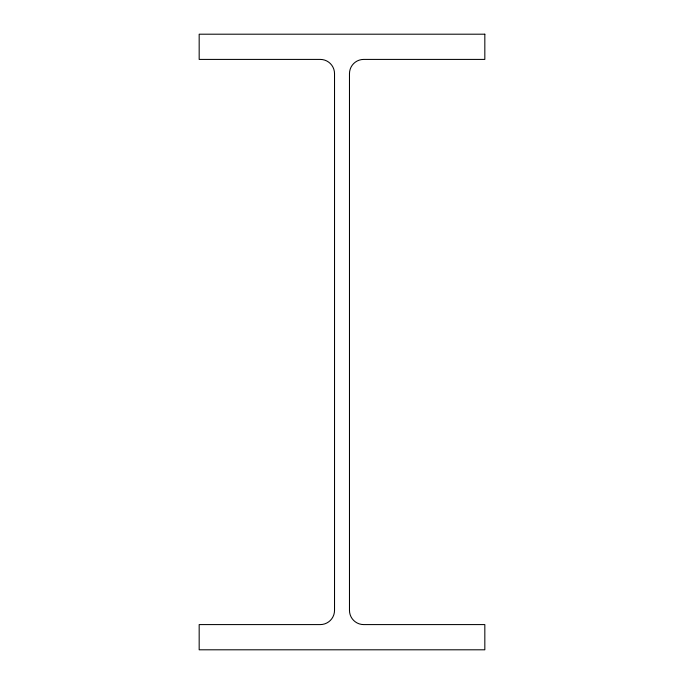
<?xml version="1.0" encoding="UTF-8"?>
<svg xmlns="http://www.w3.org/2000/svg" width="684" height="684" viewBox="0 0 684 684"><rect width="100%" height="100%" fill="white"/><g stroke="black" fill="none" stroke-linecap="round" stroke-linejoin="round"><path stroke-width="1.03" d="M484.828 34.2L199.172 34.2L199.172 59.414L320.3 59.414A14.227 14.227 0 0 1 334.527 73.641L334.527 610.359A14.227 14.227 0 0 1 320.3 624.586L199.172 624.586L199.172 649.8L484.828 649.8L484.828 624.586L363.7 624.586A14.227 14.227 0 0 1 349.473 610.359L349.473 73.641A14.227 14.227 0 0 1 363.7 59.414L484.828 59.414L484.828 34.2"/></g></svg>
